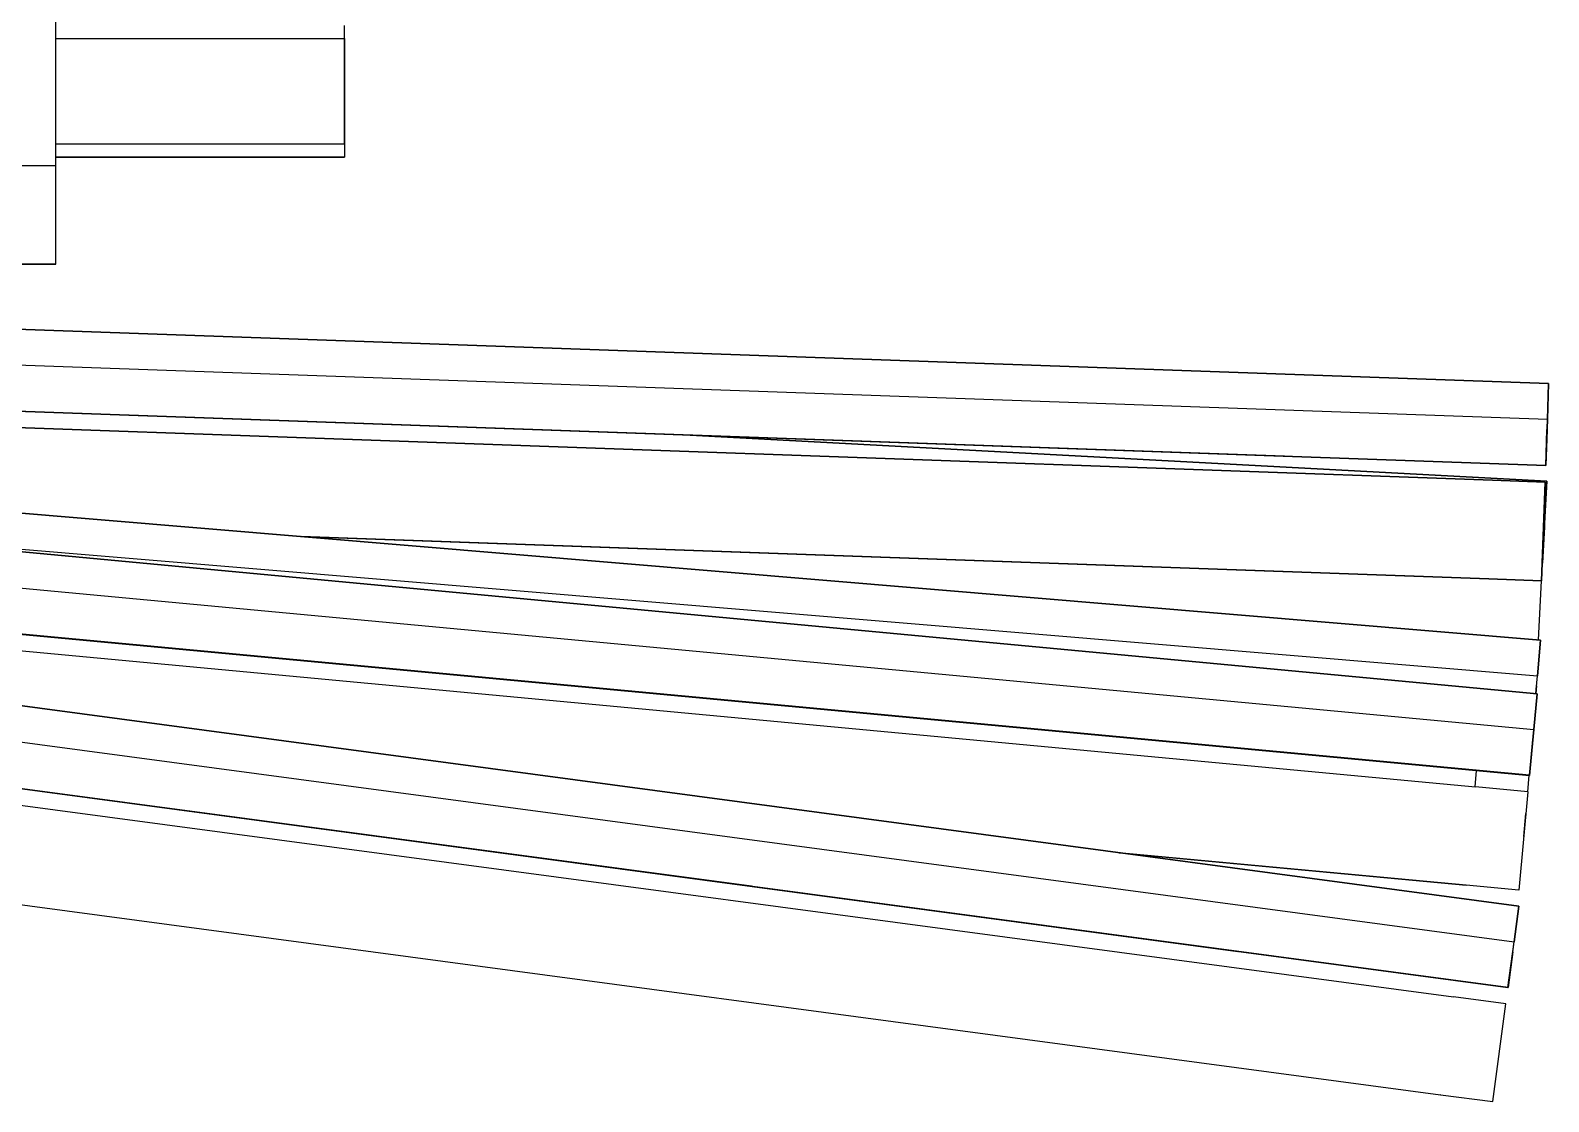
# Model space of a CAD drawing. Extents: x -32 to 51.8, y -51.6 to -5.5.
# Drawn here: x 49.473 to 51.778, y -22.301 to -20.673 of the extents above; entities that cross this region are included whole.
import ezdxf

# ---------------------------------------------------------------- set-up
doc = ezdxf.new("R2010")
doc.units = 0
doc.header["$MEASUREMENT"] = 0
doc.layers.get('0').update_dxf_attribs({"linetype": 'CONTINUOUS'})

msp = doc.modelspace()

# ---------------------------------------------------------------- linework, layer by layer
for p, q in [((49.512, -20.8785), (49.512, -20.2906)), ((49.9498, -20.6859), (49.9498, -20.6659)), ((49.512, -20.6859), (49.9498, -20.6859)), ((49.512, -20.6859), (49.9498, -20.6859)), ((49.9498, -20.6859), (49.9498, -20.6859)), ((49.9498, -20.8459), (49.9498, -20.6859)), ((49.9498, -20.6859), (49.9498, -20.6859)), ((49.9498, -20.6859), (49.9498, -20.8459)), ((49.512, -20.8459), (49.9498, -20.8459)), ((49.9498, -20.8459), (49.9498, -20.8659)), ((49.432, -20.8785), (49.512, -20.8785)), ((49.9498, -20.8659), (49.512, -20.8659)), ((49.512, -20.8659), (49.9498, -20.8659)), ((49.9498, -20.8659), (49.512, -20.8659)), ((49.512, -20.8785), (49.512, -20.8785)), ((49.512, -21.0285), (49.512, -20.8785)), ((49.9498, -20.8613), (49.9498, -20.8613)), ((49.9498, -20.8613), (49.9498, -20.8613)), ((49.9498, -20.8659), (49.9498, -20.8659)), ((49.9498, -20.8659), (49.9498, -20.8659)), ((43.726, -20.9322), (51.7329, -22.0037)), ((51.7329, -22.0037), (43.726, -20.9322)), ((43.7188, -20.9863), (51.7256, -22.0578)), ((49.432, -21.0285), (49.512, -21.0285)), ((49.512, -21.0285), (49.432, -21.0285)), ((49.432, -21.0285), (49.512, -21.0285)), ((49.512, -21.0285), (49.512, -21.0285)), ((49.512, -21.0285), (49.512, -21.0285)), ((49.512, -21.0285), (49.512, -21.0285)), ((49.512, -21.0285), (49.512, -21.0285)), ((43.7095, -21.0557), (51.7163, -22.1272)), ((43.7095, -21.0557), (51.7163, -22.1272)), ((43.7095, -21.0557), (51.7163, -22.1272)), ((51.7163, -22.1272), (43.7095, -21.0557)), ((43.7095, -21.0557), (51.7163, -22.1272)), ((51.7163, -22.1272), (43.7095, -21.0557)), ((51.7163, -22.1272), (43.7095, -21.0557)), ((43.7095, -21.0557), (51.7163, -22.1272)), ((43.7095, -21.0557), (51.7163, -22.1272)), ((43.7095, -21.0557), (51.7163, -22.1272)), ((51.7163, -22.1272), (43.7095, -21.0557)), ((51.778, -21.21), (49.2038, -21.1183)), ((49.2038, -21.1183), (51.778, -21.21)), ((49.2038, -21.1183), (51.778, -21.21)), ((51.7761, -21.2645), (49.193, -21.1726)), ((51.7761, -21.2645), (51.778, -21.21)), ((51.778, -21.21), (51.7761, -21.2645)), ((51.7761, -21.2645), (51.778, -21.21)), ((51.778, -21.21), (51.7761, -21.2645)), ((51.7761, -21.2645), (51.778, -21.21)), ((51.778, -21.21), (51.7761, -21.2645)), ((51.7761, -21.2645), (51.778, -21.21)), ((51.778, -21.21), (51.7761, -21.2645)), ((51.7761, -21.2645), (51.778, -21.21)), ((51.778, -21.21), (51.7761, -21.2645)), ((51.7761, -21.2645), (51.778, -21.21)), ((51.778, -21.21), (51.7761, -21.2646)), ((51.7761, -21.2646), (51.778, -21.21)), ((51.778, -21.21), (51.7761, -21.2646)), ((51.7761, -21.2646), (51.778, -21.21)), ((51.778, -21.21), (51.7761, -21.2646)), ((51.7761, -21.2646), (51.778, -21.21)), ((51.778, -21.21), (51.7761, -21.2646)), ((51.7761, -21.2646), (51.778, -21.21)), ((51.778, -21.21), (51.7761, -21.2646)), ((51.7761, -21.2646), (51.778, -21.21)), ((51.778, -21.21), (51.7761, -21.2646)), ((51.7761, -21.2646), (51.778, -21.21)), ((51.778, -21.21), (51.7761, -21.2646)), ((51.7761, -21.2646), (51.778, -21.21)), ((51.778, -21.21), (51.7761, -21.2646)), ((51.778, -21.21), (51.7761, -21.2645)), ((51.778, -21.21), (51.7761, -21.2646)), ((51.7761, -21.2646), (51.778, -21.21)), ((51.778, -21.21), (51.7761, -21.2646)), ((51.778, -21.21), (51.7761, -21.2646)), ((51.7761, -21.2646), (51.778, -21.21)), ((51.778, -21.21), (51.7761, -21.2645)), ((51.778, -21.21), (51.7761, -21.2645)), ((51.7761, -21.2646), (51.778, -21.21)), ((51.778, -21.21), (51.7761, -21.2646)), ((51.7761, -21.2645), (51.778, -21.21)), ((51.778, -21.21), (51.7761, -21.2645)), ((51.778, -21.21), (51.778, -21.21)), ((51.778, -21.21), (51.778, -21.21)), ((51.778, -21.21), (51.778, -21.21)), ((51.778, -21.21), (51.778, -21.21)), ((51.778, -21.21), (51.778, -21.21)), ((51.778, -21.21), (51.778, -21.21)), ((51.778, -21.21), (51.778, -21.21)), ((51.778, -21.21), (51.778, -21.21)), ((51.778, -21.21), (51.778, -21.21)), ((51.778, -21.21), (51.778, -21.21)), ((51.778, -21.21), (51.778, -21.21)), ((51.778, -21.21), (51.778, -21.21)), ((51.778, -21.21), (51.778, -21.21)), ((51.778, -21.21), (51.778, -21.21)), ((51.778, -21.21), (51.778, -21.21)), ((51.778, -21.21), (51.778, -21.21)), ((51.778, -21.21), (51.778, -21.21)), ((51.778, -21.21), (51.778, -21.21)), ((51.778, -21.21), (51.778, -21.21)), ((51.778, -21.21), (51.778, -21.21)), ((51.778, -21.21), (51.778, -21.21)), ((51.778, -21.21), (51.778, -21.21)), ((51.778, -21.21), (51.778, -21.21)), ((51.778, -21.21), (51.778, -21.21)), ((51.778, -21.21), (51.778, -21.21)), ((51.778, -21.21), (51.778, -21.21)), ((51.778, -21.21), (51.778, -21.21)), ((51.778, -21.21), (51.778, -21.21)), ((51.778, -21.21), (51.778, -21.21)), ((51.778, -21.21), (51.778, -21.21)), ((51.778, -21.21), (51.778, -21.21)), ((51.778, -21.21), (51.778, -21.21)), ((51.778, -21.21), (51.778, -21.21)), ((51.778, -21.21), (51.778, -21.21)), ((51.778, -21.21), (51.778, -21.21)), ((51.778, -21.21), (51.778, -21.21)), ((49.1791, -21.2421), (51.7736, -21.3345)), ((51.7736, -21.3345), (49.1791, -21.2421)), ((49.1791, -21.2421), (51.7736, -21.3345)), ((49.1791, -21.2421), (51.7736, -21.3345)), ((49.1791, -21.2421), (51.7736, -21.3345)), ((49.1791, -21.2421), (51.7736, -21.3345)), ((49.1791, -21.2421), (51.7736, -21.3345)), ((51.7736, -21.3345), (49.1791, -21.2421)), ((49.1791, -21.2421), (51.7736, -21.3345)), ((49.1791, -21.2421), (51.7736, -21.3345)), ((49.1791, -21.2421), (51.7736, -21.3345)), ((49.1791, -21.2421), (51.7736, -21.3345)), ((49.1791, -21.2421), (51.7736, -21.3345)), ((51.3772, -21.3204), (49.1791, -21.2421)), ((49.1791, -21.2421), (51.7736, -21.3345)), ((49.1791, -21.2421), (51.7736, -21.3345)), ((49.1791, -21.2422), (51.7736, -21.3345)), ((49.1791, -21.2422), (51.7736, -21.3345)), ((51.7736, -21.3345), (49.1791, -21.2422)), ((49.1791, -21.2421), (51.7736, -21.3345)), ((51.7736, -21.3345), (49.1791, -21.2421)), ((49.1791, -21.2421), (50.7483, -21.298)), ((49.1791, -21.2421), (51.7736, -21.3345)), ((51.7736, -21.3345), (49.1791, -21.2421)), ((51.7736, -21.3345), (49.1791, -21.2421)), ((51.7736, -21.3345), (49.1791, -21.2421)), ((49.1791, -21.2421), (51.7736, -21.3345)), ((51.7736, -21.3345), (49.1791, -21.2422)), ((51.7736, -21.3345), (49.1791, -21.2422)), ((49.1791, -21.2422), (51.7736, -21.3345)), ((49.1791, -21.2422), (51.7736, -21.3345)), ((51.7736, -21.3345), (49.1791, -21.2422)), ((49.1791, -21.2422), (51.7736, -21.3345)), ((49.1791, -21.2422), (51.7736, -21.3345)), ((51.6927, -21.3566), (49.1742, -21.267)), ((49.1742, -21.267), (51.6927, -21.3566)), ((51.7736, -21.3345), (51.7761, -21.2645)), ((51.7761, -21.2646), (51.7736, -21.3345)), ((51.7761, -21.2645), (51.7761, -21.2645)), ((51.7761, -21.2645), (51.7761, -21.2645)), ((51.7761, -21.2645), (51.7761, -21.2645)), ((51.7761, -21.2645), (51.7761, -21.2645)), ((51.7761, -21.2645), (51.7761, -21.2645)), ((51.7761, -21.2646), (51.7761, -21.2646)), ((51.7761, -21.2646), (51.7761, -21.2646)), ((51.7761, -21.2645), (51.7761, -21.2645)), ((51.7761, -21.2645), (51.7761, -21.2645)), ((51.7761, -21.2645), (51.7761, -21.2645)), ((51.7761, -21.2645), (51.7761, -21.2645)), ((51.7761, -21.2645), (51.7761, -21.2645)), ((51.7761, -21.2645), (51.7761, -21.2645)), ((51.7761, -21.2645), (51.7761, -21.2645)), ((51.7761, -21.2645), (51.7761, -21.2645)), ((51.7761, -21.2645), (51.7761, -21.2645)), ((51.7761, -21.2645), (51.7761, -21.2645)), ((51.7761, -21.2645), (51.7761, -21.2645)), ((51.7761, -21.2645), (51.7761, -21.2645)), ((51.7761, -21.2645), (51.7761, -21.2645)), ((51.7761, -21.2645), (51.7761, -21.2645)), ((51.7761, -21.2645), (51.7761, -21.2645)), ((51.7761, -21.2646), (51.7761, -21.2646)), ((51.7761, -21.2645), (51.7761, -21.2645)), ((51.7761, -21.2645), (51.7761, -21.2645)), ((51.7761, -21.2645), (51.7761, -21.2645)), ((51.7761, -21.2645), (51.7761, -21.2645)), ((51.7761, -21.2645), (51.7761, -21.2645)), ((51.7761, -21.2645), (51.7761, -21.2645)), ((51.7761, -21.2645), (51.7761, -21.2645)), ((51.7761, -21.2645), (51.7761, -21.2645)), ((51.7761, -21.2646), (51.7761, -21.2646)), ((51.7761, -21.2646), (51.7761, -21.2646)), ((51.7761, -21.2646), (51.7761, -21.2646)), ((51.7761, -21.2646), (51.7761, -21.2646)), ((51.7761, -21.2646), (51.7761, -21.2646)), ((51.7761, -21.2646), (51.7761, -21.2646)), ((51.7761, -21.2646), (51.7761, -21.2646)), ((51.7761, -21.2646), (51.7761, -21.2646)), ((51.7761, -21.2646), (51.7761, -21.2646)), ((51.7761, -21.2646), (51.7761, -21.2646)), ((51.7761, -21.2646), (51.7761, -21.2646)), ((51.7761, -21.2646), (51.7761, -21.2646)), ((51.7761, -21.2646), (51.7761, -21.2646)), ((51.7761, -21.2646), (51.7761, -21.2646)), ((51.7761, -21.2646), (51.7761, -21.2646)), ((51.7761, -21.2646), (51.7761, -21.2646)), ((51.7761, -21.2646), (51.7761, -21.2646)), ((51.7761, -21.2646), (51.7761, -21.2646)), ((51.7761, -21.2646), (51.7761, -21.2646)), ((51.7761, -21.2646), (51.7761, -21.2646)), ((51.7761, -21.2646), (51.7761, -21.2646)), ((51.7761, -21.2646), (51.7761, -21.2646)), ((51.7761, -21.2646), (51.7761, -21.2646)), ((51.7761, -21.2646), (51.7761, -21.2646)), ((51.7761, -21.2646), (51.7761, -21.2646)), ((51.7761, -21.2646), (51.7761, -21.2646)), ((51.7761, -21.2646), (51.7761, -21.2646)), ((51.7761, -21.2646), (51.7761, -21.2646)), ((51.7761, -21.2646), (51.7761, -21.2646)), ((51.7761, -21.2646), (51.7761, -21.2646)), ((51.7761, -21.2646), (51.7761, -21.2646)), ((51.7761, -21.2646), (51.7761, -21.2646)), ((51.7761, -21.2646), (51.7761, -21.2646)), ((51.7761, -21.2646), (51.7761, -21.2646)), ((51.7761, -21.2646), (51.7761, -21.2646)), ((51.7761, -21.2646), (51.7761, -21.2646)), ((51.7761, -21.2646), (51.7761, -21.2646)), ((51.7761, -21.2646), (51.7761, -21.2646)), ((51.7761, -21.2646), (51.7761, -21.2646)), ((51.7755, -21.3583), (50.4748, -21.2883)), ((50.4749, -21.2883), (51.7755, -21.3583)), ((51.7755, -21.2799), (51.7736, -21.3345)), ((51.7736, -21.3345), (51.7755, -21.2799)), ((51.7755, -21.2799), (51.7736, -21.3345)), ((51.7736, -21.3345), (51.7755, -21.2799)), ((51.7755, -21.2799), (51.7736, -21.3345)), ((51.7736, -21.3345), (51.7755, -21.2799)), ((51.7755, -21.2799), (51.7736, -21.3345)), ((51.7736, -21.3345), (51.7755, -21.2799)), ((51.7755, -21.2799), (51.7736, -21.3345)), ((51.7736, -21.3345), (51.7755, -21.2799)), ((51.7755, -21.2799), (51.7736, -21.3345)), ((51.7736, -21.3345), (51.7755, -21.2799)), ((51.7755, -21.2799), (51.7736, -21.3345)), ((51.7736, -21.3345), (51.7755, -21.2799)), ((51.7755, -21.2799), (51.7736, -21.3345)), ((51.7736, -21.3345), (51.7755, -21.2799)), ((51.7736, -21.3345), (51.7755, -21.2799)), ((51.7755, -21.2799), (51.7736, -21.3345)), ((51.7736, -21.3345), (51.7755, -21.2799)), ((51.7755, -21.2799), (51.7736, -21.3345)), ((51.7736, -21.3345), (51.7755, -21.2799)), ((51.7755, -21.2799), (51.7736, -21.3345)), ((51.7736, -21.3345), (51.7755, -21.2799)), ((51.7736, -21.3345), (51.7756, -21.28)), ((51.7756, -21.28), (51.7736, -21.3345)), ((51.7736, -21.3345), (51.7755, -21.28)), ((51.7755, -21.28), (51.7736, -21.3345)), ((51.7736, -21.3345), (51.7755, -21.28)), ((51.7755, -21.28), (51.7736, -21.3345)), ((51.7736, -21.3345), (51.7755, -21.28)), ((51.7755, -21.28), (51.7736, -21.3345)), ((51.7736, -21.3345), (51.7755, -21.28)), ((51.7755, -21.28), (51.7736, -21.3345)), ((51.7755, -21.28), (51.7736, -21.3345)), ((51.7736, -21.3345), (51.7755, -21.28)), ((51.7736, -21.3345), (51.7755, -21.28)), ((51.7755, -21.2799), (51.7755, -21.2799)), ((51.7755, -21.2799), (51.7755, -21.2799)), ((51.7755, -21.2799), (51.7755, -21.2799)), ((51.7755, -21.2799), (51.7755, -21.2799)), ((51.7755, -21.2799), (51.7755, -21.2799)), ((51.7755, -21.2799), (51.7755, -21.2799)), ((51.7755, -21.2799), (51.7755, -21.2799)), ((51.7755, -21.2799), (51.7755, -21.2799)), ((51.7755, -21.2799), (51.7755, -21.2799)), ((51.7755, -21.2799), (51.7755, -21.2799)), ((51.7755, -21.2799), (51.7755, -21.2799)), ((51.7755, -21.2799), (51.7755, -21.2799)), ((51.7755, -21.2799), (51.7755, -21.2799)), ((51.7755, -21.2799), (51.7755, -21.2799)), ((51.7755, -21.2799), (51.7755, -21.2799)), ((51.7755, -21.2799), (51.7755, -21.2799)), ((51.7755, -21.2799), (51.7755, -21.2799)), ((51.7755, -21.2799), (51.7755, -21.2799)), ((51.7755, -21.2799), (51.7755, -21.2799)), ((51.7755, -21.2799), (51.7755, -21.2799)), ((51.7755, -21.2799), (51.7755, -21.2799)), ((51.7755, -21.2799), (51.7755, -21.2799)), ((51.7755, -21.2799), (51.7755, -21.2799)), ((51.7755, -21.28), (51.7755, -21.28)), ((51.7755, -21.28), (51.7755, -21.28)), ((51.7755, -21.28), (51.7755, -21.28)), ((51.7755, -21.28), (51.7755, -21.28)), ((51.7755, -21.28), (51.7755, -21.28)), ((51.7755, -21.28), (51.7755, -21.28)), ((51.7755, -21.28), (51.7755, -21.28)), ((51.7755, -21.28), (51.7755, -21.28)), ((51.7755, -21.28), (51.7755, -21.28)), ((51.7755, -21.28), (51.7755, -21.28)), ((51.7755, -21.28), (51.7755, -21.28)), ((51.7756, -21.28), (51.7756, -21.28)), ((51.7736, -21.3345), (51.7736, -21.3345)), ((51.7736, -21.3345), (51.7736, -21.3345)), ((51.7736, -21.3345), (51.7736, -21.3345)), ((51.7736, -21.3345), (51.7736, -21.3345)), ((51.7736, -21.3345), (51.7736, -21.3345)), ((51.7736, -21.3345), (51.7736, -21.3345)), ((51.7736, -21.3345), (51.7736, -21.3345)), ((51.7736, -21.3345), (51.7736, -21.3345)), ((51.7736, -21.3345), (51.7736, -21.3345)), ((51.7736, -21.3345), (51.7736, -21.3345)), ((51.7736, -21.3345), (51.7736, -21.3345)), ((51.7736, -21.3345), (51.7736, -21.3345)), ((51.7736, -21.3345), (51.7736, -21.3345)), ((51.7736, -21.3345), (51.7736, -21.3345)), ((51.7736, -21.3345), (51.7736, -21.3345)), ((51.7736, -21.3345), (51.7736, -21.3345)), ((51.7736, -21.3345), (51.7736, -21.3345)), ((51.7736, -21.3345), (51.7736, -21.3345)), ((51.7736, -21.3345), (51.7736, -21.3345)), ((51.7736, -21.3345), (51.7736, -21.3345)), ((51.7736, -21.3345), (51.7736, -21.3345)), ((51.7736, -21.3345), (51.7736, -21.3345)), ((51.7736, -21.3345), (51.7736, -21.3345)), ((51.7736, -21.3345), (51.7736, -21.3345)), ((51.7736, -21.3345), (51.7736, -21.3345)), ((51.7736, -21.3345), (51.7736, -21.3345)), ((51.7736, -21.3345), (51.7736, -21.3345)), ((51.7736, -21.3345), (51.7736, -21.3345)), ((51.7736, -21.3345), (51.7736, -21.3345)), ((51.7736, -21.3345), (51.7736, -21.3345)), ((51.7736, -21.3345), (51.7736, -21.3345)), ((51.7736, -21.3345), (51.7736, -21.3345)), ((51.7736, -21.3345), (51.7736, -21.3345)), ((51.7736, -21.3345), (51.7736, -21.3345)), ((51.7736, -21.3345), (51.7736, -21.3345)), ((51.7736, -21.3345), (51.7736, -21.3345)), ((51.7736, -21.3345), (51.7736, -21.3345)), ((51.7736, -21.3345), (51.7736, -21.3345)), ((51.7727, -21.3595), (51.6927, -21.3566)), ((51.6927, -21.3566), (51.7727, -21.3595)), ((51.7727, -21.3595), (51.7673, -21.5094)), ((51.7673, -21.5094), (51.7727, -21.3595)), ((51.7727, -21.3595), (51.7673, -21.5094)), ((51.7673, -21.5094), (51.7727, -21.3595)), ((51.7755, -21.3583), (51.7725, -21.4128)), ((51.7725, -21.4128), (51.7755, -21.3583)), ((51.7755, -21.3583), (51.7725, -21.4128)), ((51.7755, -21.3583), (51.7725, -21.4128)), ((51.7725, -21.4128), (51.7755, -21.3583)), ((51.7755, -21.3583), (51.7725, -21.4128)), ((51.7725, -21.4128), (51.7755, -21.3583)), ((51.7725, -21.4128), (51.7755, -21.3583)), ((51.7755, -21.3583), (51.7725, -21.4128)), ((51.7725, -21.4128), (51.7755, -21.3583)), ((51.7755, -21.3583), (51.7725, -21.4128)), ((51.7755, -21.3583), (51.7725, -21.4128)), ((51.7755, -21.3583), (51.7725, -21.4128)), ((51.7725, -21.4128), (51.7755, -21.3583)), ((51.7727, -21.3595), (51.7727, -21.3595)), ((51.7727, -21.3595), (51.7727, -21.3595)), ((51.7727, -21.3595), (51.7727, -21.3595)), ((51.7727, -21.3595), (51.7727, -21.3595)), ((51.7727, -21.3595), (51.7727, -21.3595)), ((51.7727, -21.3595), (51.7727, -21.3595)), ((51.7727, -21.3595), (51.7727, -21.3595)), ((51.7755, -21.3583), (51.7755, -21.3583)), ((51.7755, -21.3583), (51.7755, -21.3583)), ((51.7755, -21.3583), (51.7755, -21.3583)), ((51.7755, -21.3583), (51.7755, -21.3583)), ((51.7755, -21.3583), (51.7755, -21.3583)), ((51.7755, -21.3583), (51.7755, -21.3583)), ((51.7755, -21.3583), (51.7755, -21.3583)), ((51.7755, -21.3583), (51.7755, -21.3583)), ((51.7755, -21.3583), (51.7755, -21.3583)), ((51.7755, -21.3583), (51.7755, -21.3583)), ((51.7755, -21.3583), (51.7755, -21.3583)), ((51.7755, -21.3583), (51.7755, -21.3583)), ((51.7755, -21.3583), (51.7755, -21.3583)), ((51.7755, -21.3583), (51.7755, -21.3583)), ((51.7755, -21.3583), (51.7755, -21.3583)), ((51.7755, -21.3583), (51.7755, -21.3583)), ((51.7755, -21.3583), (51.7755, -21.3583)), ((49.1514, -21.3812), (51.7656, -21.5996)), ((51.7656, -21.5996), (49.1514, -21.3812)), ((49.1406, -21.435), (51.761, -21.654)), ((51.7725, -21.4128), (51.7688, -21.4827)), ((51.7688, -21.4827), (51.7725, -21.4128)), ((51.7688, -21.4827), (51.7717, -21.4282)), ((51.7717, -21.4282), (51.7688, -21.4827)), ((51.7688, -21.4827), (51.7717, -21.4282)), ((51.7717, -21.4282), (51.7688, -21.4827)), ((51.7688, -21.4827), (51.7717, -21.4282)), ((51.7688, -21.4827), (51.7717, -21.4282)), ((51.7717, -21.4282), (51.7688, -21.4827)), ((51.7688, -21.4827), (51.7717, -21.4282)), ((51.7688, -21.4827), (51.7717, -21.4282)), ((51.7717, -21.4282), (51.7688, -21.4827)), ((51.7688, -21.4827), (51.7717, -21.4282)), ((51.7688, -21.4827), (51.7717, -21.4282)), ((51.7725, -21.4128), (51.7708, -21.4127)), ((51.7717, -21.4282), (51.7725, -21.4128)), ((51.7717, -21.4282), (51.7717, -21.4282)), ((51.7717, -21.4282), (51.7717, -21.4282)), ((51.7717, -21.4282), (51.7717, -21.4282)), ((51.7717, -21.4282), (51.7717, -21.4282)), ((51.7717, -21.4282), (51.7717, -21.4282)), ((51.7717, -21.4282), (51.7717, -21.4282)), ((51.7717, -21.4282), (51.7717, -21.4282)), ((51.7717, -21.4282), (51.7717, -21.4282)), ((51.7717, -21.4282), (51.7717, -21.4282)), ((51.7717, -21.4282), (51.7717, -21.4282)), ((51.7717, -21.4282), (51.7717, -21.4282)), ((51.7717, -21.4282), (51.7717, -21.4282)), ((51.7717, -21.4282), (51.7717, -21.4282)), ((51.7717, -21.4282), (51.7717, -21.4282)), ((51.7717, -21.4282), (51.7717, -21.4282)), ((51.7717, -21.4282), (51.7717, -21.4282)), ((51.7717, -21.4282), (51.7717, -21.4282)), ((51.7717, -21.4282), (51.7717, -21.4282)), ((51.7717, -21.4282), (51.7717, -21.4282)), ((51.7717, -21.4282), (51.7717, -21.4282)), ((51.7717, -21.4282), (51.7717, -21.4282)), ((51.7717, -21.4282), (51.7717, -21.4282)), ((51.7717, -21.4282), (51.7717, -21.4282)), ((51.7725, -21.4128), (51.7725, -21.4128)), ((51.7725, -21.4128), (51.7725, -21.4128)), ((51.7725, -21.4128), (51.7725, -21.4128)), ((51.7725, -21.4128), (51.7725, -21.4128)), ((51.7725, -21.4128), (51.7725, -21.4128)), ((51.7725, -21.4128), (51.7725, -21.4128)), ((51.7725, -21.4128), (51.7725, -21.4128)), ((51.7725, -21.4128), (51.7725, -21.4128)), ((51.7725, -21.4128), (51.7725, -21.4128)), ((51.7725, -21.4128), (51.7725, -21.4128)), ((51.7725, -21.4128), (51.7725, -21.4128)), ((51.7725, -21.4128), (51.7725, -21.4128)), ((51.7725, -21.4128), (51.7725, -21.4128)), ((51.7725, -21.4128), (51.7725, -21.4128)), ((51.7725, -21.4128), (51.7725, -21.4128)), ((51.7725, -21.4128), (51.7725, -21.4128)), ((51.7725, -21.4128), (51.7725, -21.4128)), ((51.7725, -21.4128), (51.7725, -21.4128)), ((51.7725, -21.4128), (51.7725, -21.4128)), ((51.7725, -21.4128), (51.7725, -21.4128)), ((51.7725, -21.4128), (51.7725, -21.4128)), ((51.7725, -21.4128), (51.7725, -21.4128)), ((51.7725, -21.4128), (51.7725, -21.4128)), ((51.7725, -21.4128), (51.7725, -21.4128)), ((51.7725, -21.4128), (51.7725, -21.4128)), ((51.7725, -21.4128), (51.7725, -21.4128)), ((51.7725, -21.4128), (51.7725, -21.4128)), ((51.7725, -21.4128), (51.7725, -21.4128)), ((51.7725, -21.4128), (51.7725, -21.4128)), ((51.7725, -21.4128), (51.7725, -21.4128)), ((51.7725, -21.4128), (51.7725, -21.4128)), ((51.7725, -21.4128), (51.7725, -21.4128)), ((51.7725, -21.4128), (51.7725, -21.4128)), ((51.7725, -21.4128), (51.7725, -21.4128)), ((51.7725, -21.4128), (51.7725, -21.4128)), ((51.7725, -21.4128), (51.7725, -21.4128)), ((51.7725, -21.4128), (51.7725, -21.4128)), ((51.7725, -21.4128), (51.7725, -21.4128)), ((51.7725, -21.4128), (51.7725, -21.4128)), ((51.7725, -21.4128), (51.7725, -21.4128)), ((51.7725, -21.4128), (51.7725, -21.4128)), ((51.7725, -21.4128), (51.7725, -21.4128)), ((51.7725, -21.4128), (51.7725, -21.4128)), ((51.7725, -21.4128), (51.7725, -21.4128)), ((51.7725, -21.4128), (51.7725, -21.4128)), ((51.7725, -21.4128), (51.7725, -21.4128)), ((51.7725, -21.4128), (51.7725, -21.4128)), ((51.7725, -21.4128), (51.7725, -21.4128)), ((51.7725, -21.4128), (51.7725, -21.4128)), ((49.1405, -21.4357), (51.7606, -21.681)), ((51.7606, -21.681), (49.1405, -21.4357)), ((51.7606, -21.681), (49.1405, -21.4357)), ((51.6874, -21.5065), (49.8834, -21.4423)), ((49.8834, -21.4423), (51.6874, -21.5065)), ((49.884, -21.4424), (51.6874, -21.5066)), ((51.6874, -21.5066), (49.884, -21.4424)), ((49.8841, -21.4424), (51.6874, -21.5066)), ((51.6874, -21.5066), (49.8841, -21.4424)), ((49.1297, -21.4895), (51.7555, -21.7354)), ((51.7683, -21.4827), (51.7688, -21.4827)), ((51.7683, -21.4827), (51.7688, -21.4827)), ((51.7688, -21.4827), (51.7683, -21.4827)), ((51.7683, -21.4827), (51.7688, -21.4827)), ((51.7683, -21.4827), (51.7688, -21.4827)), ((51.7683, -21.4827), (51.7688, -21.4827)), ((51.7688, -21.4827), (51.7683, -21.4827)), ((51.7683, -21.4827), (51.7688, -21.4827)), ((51.7688, -21.4827), (51.7683, -21.4827)), ((51.7688, -21.4827), (51.7683, -21.4827)), ((51.7688, -21.4827), (51.7683, -21.4827)), ((51.7683, -21.4827), (51.7688, -21.4827)), ((51.7683, -21.4827), (51.7688, -21.4827)), ((51.7688, -21.4827), (51.7683, -21.4827)), ((51.7688, -21.4827), (51.7683, -21.4827)), ((51.7683, -21.4827), (51.7688, -21.4827)), ((51.7688, -21.4827), (51.7683, -21.4827)), ((51.7683, -21.4827), (51.7688, -21.4827)), ((51.7688, -21.4827), (51.7683, -21.4827)), ((51.7688, -21.4827), (51.7683, -21.4827)), ((51.7683, -21.4827), (51.7688, -21.4827)), ((51.7688, -21.4827), (51.7683, -21.4827)), ((51.7683, -21.4827), (51.7688, -21.4827)), ((51.7683, -21.4827), (51.7688, -21.4827)), ((51.7688, -21.4827), (51.7683, -21.4827)), ((51.7683, -21.4827), (51.7688, -21.4827)), ((51.7683, -21.4827), (51.7688, -21.4827)), ((51.7683, -21.4827), (51.7688, -21.4827)), ((51.7683, -21.4827), (51.7688, -21.4827)), ((51.7683, -21.4827), (51.7688, -21.4827)), ((51.7683, -21.4827), (51.7688, -21.4827)), ((51.7688, -21.4827), (51.7683, -21.4827)), ((51.7688, -21.4827), (51.7688, -21.4827)), ((51.7688, -21.4827), (51.7688, -21.4827)), ((51.7688, -21.4827), (51.7688, -21.4827)), ((51.7688, -21.4827), (51.7688, -21.4827)), ((51.7688, -21.4827), (51.7688, -21.4827)), ((51.7688, -21.4827), (51.7688, -21.4827)), ((51.7688, -21.4827), (51.7688, -21.4827)), ((51.7688, -21.4827), (51.7688, -21.4827)), ((51.7688, -21.4827), (51.7688, -21.4827)), ((51.7688, -21.4827), (51.7688, -21.4827)), ((51.7688, -21.4827), (51.7688, -21.4827)), ((51.7688, -21.4827), (51.7688, -21.4827)), ((51.7688, -21.4827), (51.7688, -21.4827)), ((51.7688, -21.4827), (51.7688, -21.4827)), ((51.7688, -21.4827), (51.7688, -21.4827)), ((51.7688, -21.4827), (51.7688, -21.4827)), ((51.7688, -21.4827), (51.7688, -21.4827)), ((51.7688, -21.4827), (51.7688, -21.4827)), ((51.7688, -21.4827), (51.7688, -21.4827)), ((51.7688, -21.4827), (51.7688, -21.4827)), ((51.7688, -21.4827), (51.7688, -21.4827)), ((51.7688, -21.4827), (51.7688, -21.4827)), ((51.7688, -21.4827), (51.7688, -21.4827)), ((51.7688, -21.4827), (51.7688, -21.4827)), ((51.7688, -21.4827), (51.7688, -21.4827)), ((51.7688, -21.4827), (51.7688, -21.4827)), ((51.7688, -21.4827), (51.7688, -21.4827)), ((51.7688, -21.4827), (51.7688, -21.4827)), ((51.7688, -21.4827), (51.7688, -21.4827)), ((51.7688, -21.4827), (51.7688, -21.4827)), ((51.7688, -21.4827), (51.7688, -21.4827)), ((51.7688, -21.4827), (51.7688, -21.4827)), ((51.7688, -21.4827), (51.7688, -21.4827)), ((51.7688, -21.4827), (51.7688, -21.4827)), ((51.7688, -21.4827), (51.7688, -21.4827)), ((51.7688, -21.4827), (51.7688, -21.4827)), ((51.7688, -21.4827), (51.7688, -21.4827)), ((51.7688, -21.4827), (51.7688, -21.4827)), ((51.7688, -21.4827), (51.7688, -21.4827)), ((51.7688, -21.4827), (51.7688, -21.4827)), ((51.7688, -21.4827), (51.7688, -21.4827)), ((51.7688, -21.4827), (51.7688, -21.4827)), ((51.7688, -21.4827), (51.7688, -21.4827)), ((51.7688, -21.4827), (51.7688, -21.4827)), ((51.7688, -21.4827), (51.7688, -21.4827)), ((51.7688, -21.4827), (51.7688, -21.4827)), ((51.7688, -21.4827), (51.7688, -21.4827)), ((51.7688, -21.4827), (51.7688, -21.4827)), ((51.7688, -21.4827), (51.7688, -21.4827)), ((51.7688, -21.4827), (51.7688, -21.4827)), ((51.7688, -21.4827), (51.7688, -21.4827)), ((51.7688, -21.4827), (51.7688, -21.4827)), ((51.7688, -21.4827), (51.7688, -21.4827)), ((51.7688, -21.4827), (51.7688, -21.4827)), ((51.7688, -21.4827), (51.7688, -21.4827)), ((51.7688, -21.4827), (51.7688, -21.4827)), ((51.7688, -21.4827), (51.7688, -21.4827)), ((51.7688, -21.4827), (51.7688, -21.4827)), ((51.7688, -21.4827), (51.7688, -21.4827)), ((51.7688, -21.4827), (51.7688, -21.4827)), ((51.6874, -21.5066), (51.6874, -21.5065)), ((51.6874, -21.5066), (51.6874, -21.5065)), ((51.6874, -21.5065), (51.6874, -21.5065)), ((51.6874, -21.5065), (51.6874, -21.5066)), ((51.7673, -21.5094), (51.6874, -21.5065)), ((51.6874, -21.5065), (51.6874, -21.5065)), ((51.6874, -21.5065), (51.6874, -21.5066)), ((51.6874, -21.5066), (51.7673, -21.5094)), ((51.7673, -21.5094), (51.6874, -21.5066)), ((51.6874, -21.5066), (51.7673, -21.5094)), ((51.7625, -21.5993), (51.7673, -21.5094)), ((51.7673, -21.5094), (51.7673, -21.5094)), ((51.7673, -21.5094), (51.7673, -21.5094)), ((51.7673, -21.5094), (51.7673, -21.5094)), ((51.7673, -21.5094), (51.7673, -21.5094)), ((51.7674, -21.5086), (51.7674, -21.5077)), ((51.7674, -21.5077), (51.7674, -21.5077)), ((49.116, -21.5585), (51.749, -21.805)), ((51.749, -21.8051), (49.116, -21.5585)), ((51.749, -21.8051), (49.116, -21.5585)), ((51.749, -21.805), (49.116, -21.5585)), ((49.116, -21.5585), (51.749, -21.8051)), ((51.749, -21.8051), (49.116, -21.5585)), ((49.116, -21.5585), (51.749, -21.8051)), ((51.749, -21.8051), (49.116, -21.5586)), ((49.116, -21.5586), (51.749, -21.8051)), ((51.749, -21.8051), (49.116, -21.5586)), ((49.1211, -21.559), (51.749, -21.8051)), ((49.1211, -21.559), (51.749, -21.8051)), ((51.749, -21.8051), (49.1211, -21.559)), ((49.1211, -21.559), (51.749, -21.8051)), ((49.1211, -21.559), (51.749, -21.8051)), ((49.1211, -21.559), (51.749, -21.8051)), ((51.749, -21.8051), (49.1211, -21.559)), ((49.1211, -21.559), (51.749, -21.8051)), ((51.749, -21.8051), (49.1211, -21.559)), ((49.1211, -21.559), (50.3978, -21.6786)), ((49.1211, -21.559), (51.749, -21.8051)), ((49.1211, -21.559), (51.749, -21.8051)), ((49.1211, -21.559), (51.749, -21.8051)), ((51.749, -21.8051), (49.1211, -21.559)), ((51.749, -21.8051), (49.1211, -21.559)), ((49.1211, -21.5591), (51.7489, -21.8051)), ((51.749, -21.8051), (49.1211, -21.5591)), ((49.1211, -21.5591), (51.749, -21.8051)), ((49.1211, -21.5591), (51.749, -21.8051)), ((49.1211, -21.5591), (50.9782, -21.7329)), ((51.7489, -21.8051), (49.1211, -21.5591)), ((49.1187, -21.5839), (51.667, -21.8225)), ((51.7656, -21.5996), (51.761, -21.654)), ((51.761, -21.654), (51.7656, -21.5996)), ((51.7656, -21.5996), (51.761, -21.654)), ((51.761, -21.654), (51.7656, -21.5996)), ((51.7656, -21.5996), (51.761, -21.654)), ((51.7656, -21.5996), (51.761, -21.654)), ((51.761, -21.654), (51.7656, -21.5996)), ((51.7656, -21.5996), (51.761, -21.654)), ((51.7656, -21.5996), (51.761, -21.654)), ((51.7656, -21.5996), (51.761, -21.654)), ((51.7656, -21.5996), (51.761, -21.654)), ((51.7656, -21.5996), (51.761, -21.654)), ((51.761, -21.654), (51.7656, -21.5996)), ((51.7656, -21.5996), (51.7656, -21.5996)), ((51.7656, -21.5996), (51.7656, -21.5996)), ((51.7656, -21.5996), (51.7656, -21.5996)), ((51.7656, -21.5996), (51.7656, -21.5996)), ((51.7656, -21.5996), (51.7656, -21.5996)), ((51.7656, -21.5996), (51.7656, -21.5996)), ((51.7656, -21.5996), (51.7656, -21.5996)), ((51.7656, -21.5996), (51.7656, -21.5996)), ((51.7656, -21.5996), (51.7656, -21.5996)), ((51.7656, -21.5996), (51.7656, -21.5996)), ((51.7656, -21.5996), (51.7656, -21.5996)), ((51.7656, -21.5996), (51.7656, -21.5996)), ((51.7656, -21.5996), (51.7656, -21.5996)), ((51.7656, -21.5996), (51.7656, -21.5996)), ((51.7656, -21.5996), (51.7656, -21.5996)), ((51.7656, -21.5996), (51.7656, -21.5996)), ((51.7656, -21.5996), (51.7656, -21.5996)), ((51.7656, -21.5996), (51.7656, -21.5996)), ((51.7656, -21.5996), (51.7656, -21.5996)), ((51.7656, -21.5996), (51.7656, -21.5996)), ((51.7656, -21.5996), (51.7656, -21.5996)), ((51.7656, -21.5996), (51.7656, -21.5996)), ((51.7656, -21.5996), (51.7656, -21.5996)), ((51.7656, -21.5996), (51.7656, -21.5996)), ((51.7656, -21.5996), (51.7656, -21.5996)), ((51.7656, -21.5996), (51.7656, -21.5996)), ((51.7656, -21.5996), (51.7656, -21.5996)), ((51.7588, -21.6808), (51.761, -21.654)), ((51.7588, -21.6808), (51.761, -21.654)), ((51.761, -21.654), (51.761, -21.654)), ((51.761, -21.654), (51.761, -21.654)), ((51.761, -21.654), (51.761, -21.654)), ((51.761, -21.654), (51.761, -21.654)), ((51.761, -21.654), (51.761, -21.654)), ((51.761, -21.654), (51.761, -21.654)), ((51.761, -21.654), (51.761, -21.654)), ((51.761, -21.654), (51.761, -21.654)), ((51.761, -21.654), (51.761, -21.654)), ((51.761, -21.654), (51.761, -21.654)), ((51.761, -21.654), (51.761, -21.654)), ((51.761, -21.654), (51.761, -21.654)), ((51.761, -21.654), (51.761, -21.654)), ((51.761, -21.654), (51.761, -21.654)), ((51.761, -21.654), (51.761, -21.654)), ((51.761, -21.654), (51.761, -21.654)), ((51.761, -21.654), (51.761, -21.654)), ((51.761, -21.654), (51.761, -21.654)), ((51.761, -21.654), (51.761, -21.654)), ((51.761, -21.654), (51.761, -21.654)), ((51.761, -21.654), (51.761, -21.654)), ((51.761, -21.654), (51.761, -21.654)), ((51.761, -21.654), (51.761, -21.654)), ((51.761, -21.654), (51.761, -21.654)), ((51.761, -21.654), (51.761, -21.654)), ((51.761, -21.654), (51.761, -21.654)), ((51.761, -21.654), (51.761, -21.654)), ((51.761, -21.654), (51.761, -21.654)), ((51.761, -21.654), (51.761, -21.654)), ((51.761, -21.654), (51.761, -21.654)), ((51.761, -21.654), (51.761, -21.654)), ((51.761, -21.654), (51.761, -21.654)), ((51.761, -21.654), (51.761, -21.654)), ((51.761, -21.654), (51.761, -21.654)), ((51.761, -21.654), (51.761, -21.654)), ((51.761, -21.654), (51.761, -21.654)), ((51.761, -21.654), (51.761, -21.654)), ((51.761, -21.654), (51.761, -21.654)), ((51.761, -21.654), (51.761, -21.654)), ((51.761, -21.654), (51.761, -21.654)), ((51.761, -21.654), (51.761, -21.654)), ((51.761, -21.654), (51.761, -21.654)), ((51.761, -21.654), (51.761, -21.654)), ((51.761, -21.654), (51.761, -21.654)), ((51.761, -21.654), (51.761, -21.654)), ((51.761, -21.654), (51.761, -21.654)), ((51.761, -21.654), (51.761, -21.654)), ((51.761, -21.654), (51.761, -21.654)), ((51.761, -21.654), (51.761, -21.654)), ((51.761, -21.654), (51.761, -21.654)), ((51.761, -21.654), (51.761, -21.654)), ((51.761, -21.654), (51.761, -21.654)), ((51.761, -21.654), (51.761, -21.654)), ((51.761, -21.654), (51.761, -21.654)), ((51.761, -21.654), (51.761, -21.654)), ((51.761, -21.654), (51.761, -21.654)), ((51.761, -21.654), (51.761, -21.654)), ((51.7555, -21.7354), (51.7606, -21.681)), ((51.7606, -21.681), (51.7555, -21.7354)), ((51.7606, -21.681), (51.7555, -21.7354)), ((51.7555, -21.7354), (51.7606, -21.681)), ((51.7606, -21.681), (51.7555, -21.7354)), ((51.7555, -21.7354), (51.7606, -21.681)), ((51.7606, -21.681), (51.7555, -21.7354)), ((51.7606, -21.681), (51.7555, -21.7354)), ((51.7555, -21.7354), (51.7606, -21.681)), ((51.7555, -21.7354), (51.7606, -21.681)), ((51.7606, -21.681), (51.7555, -21.7354)), ((51.7606, -21.681), (51.7555, -21.7354)), ((51.7606, -21.681), (51.7555, -21.7354)), ((51.7588, -21.6808), (51.7597, -21.6693)), ((51.7597, -21.6693), (51.7588, -21.6808)), ((51.7588, -21.6808), (51.7597, -21.6693)), ((51.7597, -21.6693), (51.7588, -21.6808)), ((51.7588, -21.6808), (51.7597, -21.6693)), ((51.7588, -21.6808), (51.7597, -21.6693)), ((51.7588, -21.6808), (51.7597, -21.6693)), ((51.7588, -21.6808), (51.7597, -21.6693)), ((51.7588, -21.6808), (51.7597, -21.6693)), ((51.7597, -21.6693), (51.7588, -21.6808)), ((51.7597, -21.6693), (51.7588, -21.6808)), ((51.7588, -21.6808), (51.7597, -21.6693)), ((51.7597, -21.6693), (51.7588, -21.6808)), ((51.7597, -21.6693), (51.7597, -21.6693)), ((51.7597, -21.6693), (51.7597, -21.6693)), ((51.7597, -21.6693), (51.7597, -21.6693)), ((51.7597, -21.6693), (51.7597, -21.6693)), ((51.7597, -21.6693), (51.7597, -21.6693)), ((51.7597, -21.6693), (51.7597, -21.6693)), ((51.7597, -21.6693), (51.7597, -21.6693)), ((51.7597, -21.6693), (51.7597, -21.6693)), ((51.7597, -21.6693), (51.7597, -21.6693)), ((51.7597, -21.6693), (51.7597, -21.6693)), ((51.7597, -21.6693), (51.7597, -21.6693)), ((51.7597, -21.6693), (51.7597, -21.6693)), ((51.7597, -21.6693), (51.7597, -21.6693)), ((51.7597, -21.6693), (51.7597, -21.6693)), ((51.7597, -21.6693), (51.7597, -21.6693)), ((51.7597, -21.6693), (51.7597, -21.6693)), ((51.7597, -21.6693), (51.7597, -21.6693)), ((51.7597, -21.6693), (51.7597, -21.6693)), ((51.7597, -21.6693), (51.7597, -21.6693)), ((51.7597, -21.6693), (51.7597, -21.6693)), ((51.7597, -21.6693), (51.7597, -21.6693)), ((51.7597, -21.6693), (51.7597, -21.6693)), ((51.7597, -21.6693), (51.7597, -21.6693)), ((51.7597, -21.6693), (51.7597, -21.6693)), ((51.7597, -21.6693), (51.7597, -21.6693)), ((51.7606, -21.681), (51.7606, -21.681)), ((51.7606, -21.681), (51.7606, -21.681)), ((51.7606, -21.681), (51.7606, -21.681)), ((51.7606, -21.681), (51.7606, -21.681)), ((51.7606, -21.681), (51.7606, -21.681)), ((51.7606, -21.681), (51.7606, -21.681)), ((51.7606, -21.681), (51.7606, -21.681)), ((51.7606, -21.681), (51.7606, -21.681)), ((51.7606, -21.681), (51.7606, -21.681)), ((51.7606, -21.681), (51.7606, -21.681)), ((51.7606, -21.681), (51.7606, -21.681)), ((51.7606, -21.681), (51.7606, -21.681)), ((51.7606, -21.681), (51.7606, -21.681)), ((51.7606, -21.681), (51.7606, -21.681)), ((51.7606, -21.681), (51.7606, -21.681)), ((51.7606, -21.681), (51.7606, -21.681)), ((51.7606, -21.681), (51.7606, -21.681)), ((51.7606, -21.681), (51.7606, -21.681)), ((51.7606, -21.681), (51.7606, -21.681)), ((51.7606, -21.681), (51.7606, -21.681)), ((51.7606, -21.681), (51.7606, -21.681)), ((51.7606, -21.681), (51.7606, -21.681)), ((51.7606, -21.681), (51.7606, -21.681)), ((51.7606, -21.681), (51.7606, -21.681)), ((51.7606, -21.681), (51.7606, -21.681)), ((51.749, -21.805), (51.7555, -21.7354)), ((51.7555, -21.7354), (51.749, -21.805)), ((51.749, -21.8051), (51.7555, -21.7354)), ((51.749, -21.8051), (51.7541, -21.7507)), ((51.749, -21.8051), (51.7541, -21.7507)), ((51.7541, -21.7507), (51.749, -21.8051)), ((51.749, -21.8051), (51.7541, -21.7507)), ((51.7541, -21.7507), (51.749, -21.8051)), ((51.749, -21.8051), (51.7541, -21.7507)), ((51.749, -21.8051), (51.7541, -21.7507)), ((51.749, -21.8051), (51.7541, -21.7507)), ((51.749, -21.8051), (51.7541, -21.7507)), ((51.7541, -21.7507), (51.749, -21.8051)), ((51.749, -21.8051), (51.7541, -21.7507)), ((51.7541, -21.7507), (51.749, -21.8051)), ((51.749, -21.8051), (51.7541, -21.7507)), ((51.7541, -21.7507), (51.7541, -21.7507)), ((51.7541, -21.7507), (51.7541, -21.7507)), ((51.7541, -21.7507), (51.7541, -21.7507)), ((51.7541, -21.7507), (51.7541, -21.7507)), ((51.7541, -21.7507), (51.7541, -21.7507)), ((51.7541, -21.7507), (51.7541, -21.7507)), ((51.7541, -21.7507), (51.7541, -21.7507)), ((51.7541, -21.7507), (51.7541, -21.7507)), ((51.7541, -21.7507), (51.7541, -21.7507)), ((51.7541, -21.7507), (51.7541, -21.7507)), ((51.7541, -21.7507), (51.7541, -21.7507)), ((51.7541, -21.7507), (51.7541, -21.7507)), ((51.7541, -21.7507), (51.7541, -21.7507)), ((51.7541, -21.7507), (51.7541, -21.7507)), ((51.7541, -21.7507), (51.7541, -21.7507)), ((51.7541, -21.7507), (51.7541, -21.7507)), ((51.7541, -21.7507), (51.7541, -21.7507)), ((51.7541, -21.7507), (51.7541, -21.7507)), ((51.7541, -21.7507), (51.7541, -21.7507)), ((51.7541, -21.7507), (51.7541, -21.7507)), ((51.7541, -21.7507), (51.7541, -21.7507)), ((51.7541, -21.7507), (51.7541, -21.7507)), ((51.7555, -21.7354), (51.7555, -21.7354)), ((51.7555, -21.7354), (51.7555, -21.7354)), ((51.7555, -21.7354), (51.7555, -21.7354)), ((51.7555, -21.7354), (51.7555, -21.7354)), ((51.7555, -21.7354), (51.7555, -21.7354)), ((51.7555, -21.7354), (51.7555, -21.7354)), ((51.7555, -21.7354), (51.7555, -21.7354)), ((51.7555, -21.7354), (51.7555, -21.7354)), ((51.7555, -21.7354), (51.7555, -21.7354)), ((51.7555, -21.7354), (51.7555, -21.7354)), ((51.7555, -21.7354), (51.7555, -21.7354)), ((51.7555, -21.7354), (51.7555, -21.7354)), ((51.7555, -21.7354), (51.7555, -21.7354)), ((51.7555, -21.7354), (51.7555, -21.7354)), ((51.7555, -21.7354), (51.7555, -21.7354)), ((51.7555, -21.7354), (51.7555, -21.7354)), ((51.7555, -21.7354), (51.7555, -21.7354)), ((51.7555, -21.7354), (51.7555, -21.7354)), ((51.7555, -21.7354), (51.7555, -21.7354)), ((51.7555, -21.7354), (51.7555, -21.7354)), ((51.7555, -21.7354), (51.7555, -21.7354)), ((51.7555, -21.7354), (51.7555, -21.7354)), ((51.7555, -21.7354), (51.7555, -21.7354)), ((51.7555, -21.7354), (51.7555, -21.7354)), ((51.7555, -21.7354), (51.7555, -21.7354)), ((51.7555, -21.7354), (51.7555, -21.7354)), ((51.7555, -21.7354), (51.7555, -21.7354)), ((51.7555, -21.7354), (51.7555, -21.7354)), ((51.7555, -21.7354), (51.7555, -21.7354)), ((51.7555, -21.7354), (51.7555, -21.7354)), ((51.7555, -21.7354), (51.7555, -21.7354)), ((51.7555, -21.7354), (51.7555, -21.7354)), ((51.7555, -21.7354), (51.7555, -21.7354)), ((51.7555, -21.7354), (51.7555, -21.7354)), ((51.7555, -21.7354), (51.7555, -21.7354)), ((51.7555, -21.7354), (51.7555, -21.7354)), ((51.7555, -21.7354), (51.7555, -21.7354)), ((51.7555, -21.7354), (51.7555, -21.7354)), ((51.7555, -21.7354), (51.7555, -21.7354)), ((51.7555, -21.7354), (51.7555, -21.7354)), ((51.7555, -21.7354), (51.7555, -21.7354)), ((51.7555, -21.7354), (51.7555, -21.7354)), ((51.7555, -21.7354), (51.7555, -21.7354)), ((51.7555, -21.7354), (51.7555, -21.7354)), ((51.7555, -21.7354), (51.7555, -21.7354)), ((51.7555, -21.7354), (51.7555, -21.7354)), ((51.7555, -21.7354), (51.7555, -21.7354)), ((51.7555, -21.7354), (51.7555, -21.7354)), ((51.7555, -21.7354), (51.7555, -21.7354)), ((51.7555, -21.7354), (51.7555, -21.7354)), ((51.7555, -21.7354), (51.7555, -21.7354)), ((51.7164, -22.1273), (49.1003, -21.7771)), ((51.7163, -22.1272), (49.1003, -21.7771)), ((50.5679, -21.9736), (49.1003, -21.7771)), ((49.1003, -21.7771), (51.7163, -22.1272)), ((49.1003, -21.7771), (51.7164, -22.1273)), ((51.7164, -22.1273), (49.1003, -21.7771)), ((49.1003, -21.7771), (51.7164, -22.1273)), ((51.7164, -22.1273), (49.1003, -21.7771)), ((51.7164, -22.1272), (49.1003, -21.7771)), ((51.7164, -22.1272), (49.1003, -21.7771)), ((49.1003, -21.7771), (51.7164, -22.1272)), ((49.1003, -21.7771), (51.7163, -22.1272)), ((51.7163, -22.1272), (49.1003, -21.7771)), ((51.7163, -22.1272), (49.1003, -21.7771)), ((49.1003, -21.7771), (51.7163, -22.1272)), ((49.1003, -21.7771), (51.7163, -22.1272)), ((51.7163, -22.1272), (49.1003, -21.7771)), ((49.1003, -21.7771), (51.7164, -22.1272)), ((49.1003, -21.7771), (51.7163, -22.1272)), ((49.1003, -21.7771), (51.3063, -22.0724)), ((49.1003, -21.7771), (51.7163, -22.1272)), ((50.0511, -21.9044), (49.1003, -21.7771)), ((49.0969, -21.8019), (51.6337, -22.1414)), ((51.6667, -21.8225), (51.6687, -21.7976)), ((51.6667, -21.8225), (51.6687, -21.7976)), ((51.7466, -21.8299), (51.667, -21.8225)), ((51.7463, -21.8299), (51.7484, -21.805)), ((51.7489, -21.8051), (51.7489, -21.8051)), ((51.7489, -21.8051), (51.7489, -21.8051)), ((51.749, -21.8051), (51.7489, -21.8051)), ((51.749, -21.8051), (51.749, -21.8051)), ((51.749, -21.8051), (51.749, -21.8051)), ((51.749, -21.8051), (51.749, -21.8051)), ((51.749, -21.8051), (51.749, -21.805)), ((51.749, -21.8051), (51.749, -21.8051)), ((51.749, -21.805), (51.749, -21.8051)), ((51.749, -21.8051), (51.749, -21.8051)), ((51.749, -21.8051), (51.749, -21.8051)), ((51.749, -21.8051), (51.749, -21.8051)), ((51.749, -21.8051), (51.749, -21.8051)), ((51.749, -21.8051), (51.749, -21.8051)), ((51.749, -21.8051), (51.749, -21.8051)), ((51.749, -21.8051), (51.749, -21.8051)), ((51.749, -21.8051), (51.749, -21.8051)), ((51.749, -21.8051), (51.749, -21.8051)), ((51.749, -21.8051), (51.749, -21.8051)), ((51.749, -21.8051), (51.749, -21.8051)), ((51.749, -21.8051), (51.749, -21.8051)), ((51.749, -21.8051), (51.749, -21.8051)), ((51.749, -21.8051), (51.749, -21.8051)), ((51.749, -21.8051), (51.749, -21.8051)), ((51.749, -21.8051), (51.749, -21.8051)), ((51.749, -21.8051), (51.749, -21.8051)), ((51.749, -21.8051), (51.749, -21.8051)), ((51.749, -21.8051), (51.749, -21.8051)), ((51.749, -21.8051), (51.749, -21.8051)), ((51.749, -21.8051), (51.749, -21.8051)), ((51.749, -21.8051), (51.749, -21.8051)), ((51.749, -21.8051), (51.749, -21.8051)), ((51.749, -21.8051), (51.749, -21.8051)), ((51.749, -21.8051), (51.749, -21.8051)), ((51.749, -21.8051), (51.749, -21.8051)), ((51.749, -21.8051), (51.749, -21.8051)), ((51.749, -21.8051), (51.749, -21.8051)), ((51.749, -21.8051), (51.749, -21.8051)), ((51.749, -21.8051), (51.749, -21.8051)), ((51.749, -21.8051), (51.749, -21.8051)), ((51.749, -21.8051), (51.749, -21.8051)), ((51.749, -21.8051), (51.749, -21.8051)), ((51.749, -21.8051), (51.749, -21.8051)), ((51.749, -21.8051), (51.749, -21.8051)), ((51.749, -21.8051), (51.749, -21.8051)), ((51.749, -21.8051), (51.749, -21.8051)), ((51.749, -21.8051), (51.749, -21.8051)), ((51.749, -21.8051), (51.749, -21.8051)), ((51.749, -21.8051), (51.749, -21.8051)), ((51.749, -21.8051), (51.749, -21.8051)), ((51.749, -21.8051), (51.749, -21.8051)), ((51.7466, -21.8299), (51.7327, -21.9793)), ((51.7406, -21.8981), (51.7436, -21.8629)), ((51.7403, -21.8981), (51.7406, -21.8981)), ((51.653, -21.9718), (51.1256, -21.9225)), ((51.1263, -21.9226), (51.653, -21.9719)), ((49.077, -21.9506), (51.6138, -22.2901)), ((49.0771, -21.9506), (51.6138, -22.2901)), ((51.653, -21.9718), (51.653, -21.9719)), ((51.7327, -21.9793), (51.653, -21.9718)), ((51.7329, -22.0037), (51.7256, -22.0578)), ((51.7256, -22.0578), (51.7329, -22.0037)), ((51.7329, -22.0038), (51.7256, -22.0579)), ((51.7256, -22.0579), (51.7329, -22.0037)), ((51.7256, -22.0579), (51.7329, -22.0037)), ((51.7329, -22.0037), (51.7256, -22.0579)), ((51.7329, -22.0037), (51.7256, -22.0579)), ((51.7256, -22.0579), (51.7329, -22.0037)), ((51.7256, -22.0578), (51.7329, -22.0037)), ((51.7329, -22.0037), (51.7256, -22.0578)), ((51.7256, -22.0578), (51.7329, -22.0037)), ((51.7329, -22.0037), (51.7256, -22.0579)), ((51.7256, -22.0579), (51.7329, -22.0037)), ((51.7329, -22.0037), (51.7256, -22.0578)), ((51.7329, -22.0037), (51.7256, -22.0578)), ((51.7256, -22.0579), (51.7329, -22.0038)), ((51.7329, -22.0038), (51.7256, -22.0579)), ((51.7256, -22.0579), (51.7329, -22.0038)), ((51.7256, -22.0579), (51.7329, -22.0038)), ((51.7256, -22.0579), (51.7329, -22.0038)), ((51.7329, -22.0038), (51.7256, -22.0579)), ((51.7329, -22.0038), (51.7256, -22.0579)), ((51.7329, -22.0038), (51.7256, -22.0579)), ((51.7256, -22.0579), (51.7329, -22.0038)), ((51.7329, -22.0037), (51.7329, -22.0037)), ((51.7329, -22.0037), (51.7329, -22.0037)), ((51.7329, -22.0037), (51.7329, -22.0037)), ((51.7329, -22.0037), (51.7329, -22.0037)), ((51.7329, -22.0037), (51.7329, -22.0037)), ((51.7329, -22.0037), (51.7329, -22.0037)), ((51.7329, -22.0037), (51.7329, -22.0037)), ((51.7329, -22.0037), (51.7329, -22.0037)), ((51.7329, -22.0037), (51.7329, -22.0037)), ((51.7329, -22.0037), (51.7329, -22.0037)), ((51.7329, -22.0037), (51.7329, -22.0037)), ((51.7329, -22.0037), (51.7329, -22.0037)), ((51.7329, -22.0037), (51.7329, -22.0037)), ((51.7329, -22.0037), (51.7329, -22.0037)), ((51.7329, -22.0037), (51.7329, -22.0037)), ((51.7329, -22.0037), (51.7329, -22.0037)), ((51.7329, -22.0037), (51.7329, -22.0037)), ((51.7329, -22.0037), (51.7329, -22.0037)), ((51.7329, -22.0037), (51.7329, -22.0037)), ((51.7329, -22.0038), (51.7329, -22.0038)), ((51.7329, -22.0038), (51.7329, -22.0038)), ((51.7329, -22.0038), (51.7329, -22.0038)), ((51.7329, -22.0038), (51.7329, -22.0038)), ((51.7329, -22.0038), (51.7329, -22.0038)), ((51.7329, -22.0038), (51.7329, -22.0038)), ((51.7329, -22.0038), (51.7329, -22.0038)), ((51.7329, -22.0038), (51.7329, -22.0038)), ((51.7329, -22.0038), (51.7329, -22.0038)), ((51.7163, -22.1272), (51.7256, -22.0578)), ((51.7164, -22.1273), (51.7256, -22.0579)), ((51.7256, -22.0578), (51.7256, -22.0578)), ((51.7256, -22.0578), (51.7256, -22.0578)), ((51.7256, -22.0578), (51.7256, -22.0578)), ((51.7256, -22.0578), (51.7256, -22.0578)), ((51.7256, -22.0578), (51.7256, -22.0578)), ((51.7256, -22.0578), (51.7256, -22.0578)), ((51.7256, -22.0578), (51.7256, -22.0578)), ((51.7256, -22.0578), (51.7256, -22.0578)), ((51.7256, -22.0578), (51.7256, -22.0578)), ((51.7256, -22.0578), (51.7256, -22.0578)), ((51.7256, -22.0578), (51.7256, -22.0578)), ((51.7256, -22.0578), (51.7256, -22.0578)), ((51.7256, -22.0579), (51.7256, -22.0579)), ((51.7256, -22.0579), (51.7256, -22.0579)), ((51.7256, -22.0579), (51.7256, -22.0579)), ((51.7256, -22.0579), (51.7256, -22.0579)), ((51.7256, -22.0579), (51.7256, -22.0579)), ((51.7256, -22.0579), (51.7256, -22.0579)), ((51.7256, -22.0579), (51.7256, -22.0579)), ((51.7256, -22.0579), (51.7256, -22.0579)), ((51.7256, -22.0579), (51.7256, -22.0579)), ((51.7256, -22.0579), (51.7256, -22.0579)), ((51.7256, -22.0579), (51.7256, -22.0579)), ((51.7256, -22.0579), (51.7256, -22.0579)), ((51.7256, -22.0579), (51.7256, -22.0579)), ((51.7256, -22.0579), (51.7256, -22.0579)), ((51.7256, -22.0579), (51.7256, -22.0579)), ((51.7256, -22.0579), (51.7256, -22.0579)), ((51.7256, -22.0579), (51.7256, -22.0579)), ((51.7256, -22.0579), (51.7256, -22.0579)), ((51.7256, -22.0579), (51.7256, -22.0579)), ((51.7256, -22.0579), (51.7256, -22.0579)), ((51.7256, -22.0579), (51.7256, -22.0579)), ((51.7256, -22.0579), (51.7256, -22.0579)), ((51.7256, -22.0579), (51.7256, -22.0579)), ((51.7256, -22.0579), (51.7256, -22.0579)), ((51.7256, -22.0579), (51.7256, -22.0579)), ((51.7256, -22.0579), (51.7256, -22.0579)), ((51.7256, -22.0579), (51.7256, -22.0579)), ((51.7256, -22.0579), (51.7256, -22.0579)), ((51.7256, -22.0579), (51.7256, -22.0579)), ((51.7256, -22.0579), (51.7256, -22.0579)), ((51.7163, -22.1272), (51.7236, -22.0731)), ((51.7236, -22.0731), (51.7163, -22.1272)), ((51.7236, -22.0731), (51.7163, -22.1272)), ((51.7236, -22.0731), (51.7163, -22.1272)), ((51.7163, -22.1272), (51.7236, -22.0731)), ((51.7236, -22.0731), (51.7163, -22.1272)), ((51.7163, -22.1272), (51.7236, -22.0731)), ((51.7163, -22.1272), (51.7236, -22.0731)), ((51.7163, -22.1272), (51.7236, -22.0731)), ((51.7164, -22.1273), (51.7236, -22.0731)), ((51.7236, -22.0731), (51.7164, -22.1273)), ((51.7164, -22.1273), (51.7236, -22.0731)), ((51.7236, -22.0731), (51.7164, -22.1273)), ((51.7164, -22.1273), (51.7236, -22.0731)), ((51.7236, -22.0731), (51.7164, -22.1273)), ((51.7164, -22.1272), (51.7236, -22.0731)), ((51.7236, -22.0731), (51.7164, -22.1272)), ((51.7164, -22.1272), (51.7236, -22.0731)), ((51.7236, -22.0731), (51.7164, -22.1272)), ((51.7236, -22.0731), (51.7163, -22.1272)), ((51.7236, -22.0731), (51.7163, -22.1272)), ((51.7163, -22.1272), (51.7236, -22.0731)), ((51.7163, -22.1272), (51.7236, -22.0731)), ((51.7236, -22.0731), (51.7236, -22.0731)), ((51.7236, -22.0731), (51.7236, -22.0731)), ((51.7236, -22.0731), (51.7236, -22.0731)), ((51.7236, -22.0731), (51.7236, -22.0731)), ((51.7236, -22.0731), (51.7236, -22.0731)), ((51.7236, -22.0731), (51.7236, -22.0731)), ((51.7236, -22.0731), (51.7236, -22.0731)), ((51.7236, -22.0731), (51.7236, -22.0731)), ((51.7236, -22.0731), (51.7236, -22.0731)), ((51.7236, -22.0731), (51.7236, -22.0731)), ((51.7236, -22.0731), (51.7236, -22.0731)), ((51.7236, -22.0731), (51.7236, -22.0731)), ((51.7236, -22.0731), (51.7236, -22.0731)), ((51.7236, -22.0731), (51.7236, -22.0731)), ((51.7236, -22.0731), (51.7236, -22.0731)), ((51.7236, -22.0731), (51.7236, -22.0731)), ((51.7236, -22.0731), (51.7236, -22.0731)), ((51.7236, -22.0731), (51.7236, -22.0731)), ((51.7236, -22.0731), (51.7236, -22.0731)), ((51.7236, -22.0731), (51.7236, -22.0731)), ((51.7236, -22.0731), (51.7236, -22.0731)), ((51.7236, -22.0731), (51.7236, -22.0731)), ((51.7236, -22.0731), (51.7236, -22.0731)), ((51.7236, -22.0731), (51.7236, -22.0731)), ((51.7236, -22.0731), (51.7236, -22.0731)), ((51.7236, -22.0731), (51.7236, -22.0731)), ((51.7236, -22.0731), (51.7236, -22.0731)), ((51.7236, -22.0731), (51.7236, -22.0731)), ((51.7236, -22.0731), (51.7236, -22.0731)), ((51.7236, -22.0731), (51.7236, -22.0731)), ((51.7236, -22.0731), (51.7236, -22.0731)), ((51.7236, -22.0731), (51.7236, -22.0731)), ((51.7213, -22.0906), (51.7163, -22.1272)), ((51.713, -22.152), (51.6337, -22.1414)), ((51.6337, -22.1414), (51.6337, -22.1414)), ((51.7162, -22.1272), (51.7162, -22.1272)), ((51.7163, -22.1272), (51.7164, -22.1273)), ((51.7163, -22.1272), (51.7163, -22.1272)), ((51.7163, -22.1272), (51.7163, -22.1272)), ((51.7163, -22.1272), (51.7163, -22.1272)), ((51.7163, -22.1272), (51.7163, -22.1272)), ((51.7163, -22.1272), (51.7163, -22.1272)), ((51.7163, -22.1272), (51.7163, -22.1272)), ((51.7163, -22.1272), (51.7163, -22.1272)), ((51.7163, -22.1272), (51.7163, -22.1272)), ((51.7163, -22.1272), (51.7163, -22.1272)), ((51.7163, -22.1272), (51.7163, -22.1272)), ((51.7163, -22.1272), (51.7163, -22.1272)), ((51.7163, -22.1272), (51.7163, -22.1272)), ((51.7163, -22.1272), (51.7163, -22.1272)), ((51.7163, -22.1272), (51.7163, -22.1272)), ((51.7163, -22.1272), (51.7163, -22.1272)), ((51.7163, -22.1272), (51.7163, -22.1272)), ((51.7163, -22.1272), (51.7163, -22.1272)), ((51.7163, -22.1272), (51.7163, -22.1272)), ((51.7163, -22.1272), (51.7163, -22.1272)), ((51.7163, -22.1272), (51.7163, -22.1272)), ((51.7163, -22.1272), (51.7163, -22.1272)), ((51.7163, -22.1272), (51.7163, -22.1272)), ((51.7163, -22.1272), (51.7163, -22.1272)), ((51.7163, -22.1272), (51.7163, -22.1272)), ((51.7163, -22.1272), (51.7163, -22.1272)), ((51.7163, -22.1272), (51.7163, -22.1272)), ((51.7163, -22.1272), (51.7163, -22.1272)), ((51.7163, -22.1272), (51.7163, -22.1272)), ((51.7163, -22.1272), (51.7163, -22.1272)), ((51.7164, -22.1273), (51.7164, -22.1273)), ((51.7164, -22.1272), (51.7164, -22.1272)), ((51.7163, -22.1272), (51.7163, -22.1272)), ((51.7164, -22.1272), (51.7164, -22.1272)), ((51.7164, -22.1272), (51.7164, -22.1272)), ((51.7164, -22.1273), (51.7164, -22.1273)), ((51.7164, -22.1273), (51.7164, -22.1273)), ((51.7164, -22.1273), (51.7164, -22.1273)), ((51.7164, -22.1273), (51.7164, -22.1273)), ((51.6931, -22.3007), (51.713, -22.152)), ((51.6133, -22.29), (51.6138, -22.2901)), ((51.6138, -22.2901), (51.6931, -22.3007))]:
    msp.add_line(p, q)

doc.saveas('drawing.dxf')
